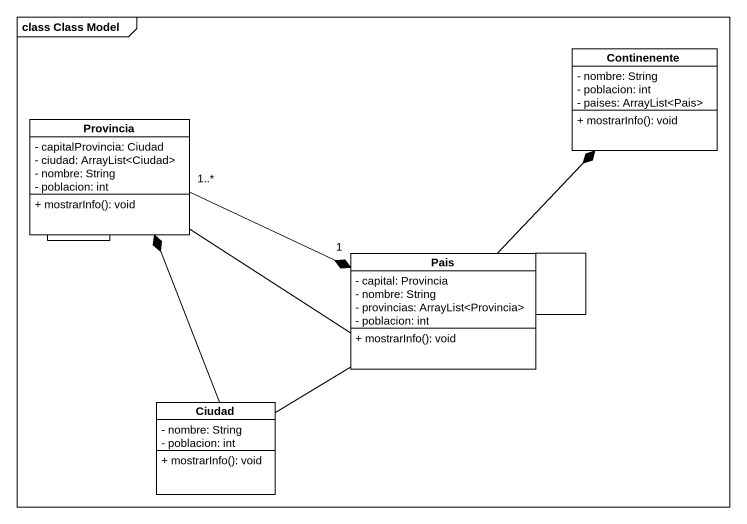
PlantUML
@startuml
mainframe class Class Model
hide circle
hide empty members
skinparam classAttributeIconSize 0
class Continenente {
  - nombre: String
  - poblacion: int
  - paises: ArrayList<Pais>
  + mostrarInfo(): void
}
class Provincia {
  - capitalProvincia: Ciudad
  - ciudad: ArrayList<Ciudad>
  - nombre: String
  - poblacion: int
  + mostrarInfo(): void
}
class Pais {
  - capital: Provincia
  - nombre: String
  - provincias: ArrayList<Provincia>
  - poblacion: int
  + mostrarInfo(): void
}
class Ciudad {
  - nombre: String
  - poblacion: int
  + mostrarInfo(): void
}
Provincia -- Provincia
Provincia "1..*" -right-* "1" Pais
Provincia -right- Pais
Pais -up-* Continenente
Pais -- Pais
Ciudad -up-* Provincia
Ciudad -up- Pais
@enduml
